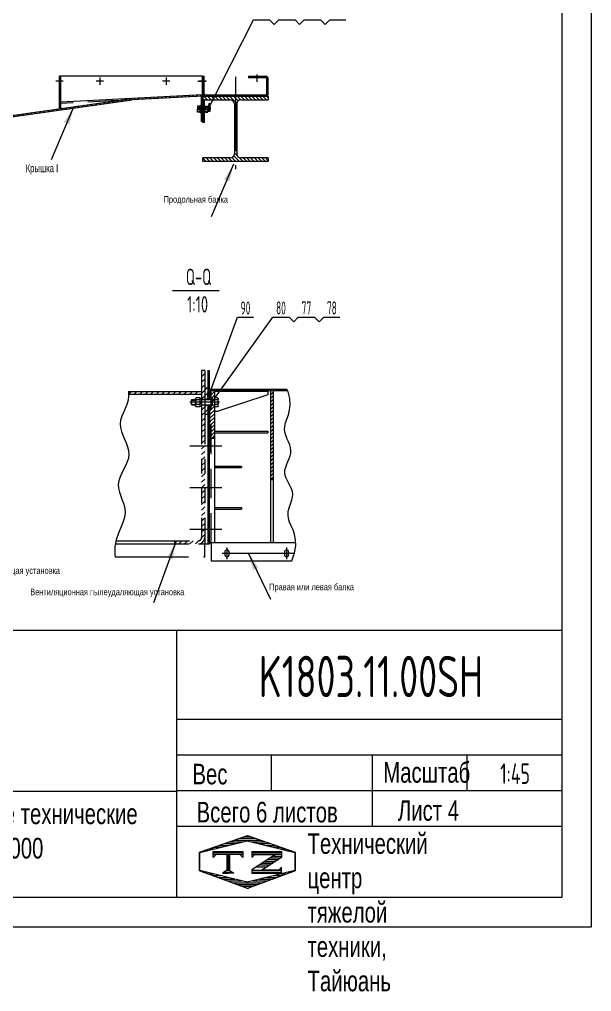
# Model space of a CAD drawing. Header units: millimetres. Extents: x 0 to 18900, y -495 to 13365.
# Drawn here: x 14524 to 18900, y -495 to 6934 of the extents above; entities that cross this region are included whole.
import ezdxf
from ezdxf.enums import TextEntityAlignment as Align

# ---------------------------------------------------------------- set-up
doc = ezdxf.new("R2010")
doc.units = ezdxf.units.MM
doc.header["$LTSCALE"] = 450
for name, pattern in [('F', [0.75, 0.5, -0.25]), ('G', [2, 1.25, -0.25, 0.25, -0.25]), ('K', [2.5, 1.25, -0.25, 0.25, -0.25, 0.25, -0.25])]:
    doc.linetypes.add(name, pattern=pattern)
for name, color, linetype in [('01', 7, 'Continuous'), ('02', 1, 'Continuous'), ('04', 2, 'F'), ('05', 4, 'G'), ('07', 6, 'K'), ('11', 3, 'Continuous'), ('THICK', 7, 'Continuous')]:
    doc.layers.add(name, color=color, linetype=linetype)
doc.styles.get("Standard").update_dxf_attribs({"font": 'isocp', "width": 0.707, "bigfont": 'intecad.shx'})
doc.dimstyles.new('INTE', dxfattribs={"dimscale": 45, "dimtxt": 3.5, "dimasz": 3, "dimexe": 3, "dimexo": 0, "dimgap": 1, "dimtad": 1, "dimdec": 0, "dimdsep": 46, "dimtxsty": 'Standard', "dimcen": 0, "dimclrd": 1, "dimclre": 1, "dimclrt": 3, "dimadec": 4, "dimazin": 0, "dimtfac": 1, "dimtdec": 0, "dimtmove": 0, "dimatfit": 0, "dimfxl": 1, "dimarcsym": 0})
pattern_1 = [(225, (105107.124, -18569.938), (-21.213203, 21.213203), [])]
pattern_2 = [(225, (105107.124, -18569.938), (-14.1421356, 14.1421356), [])]

# ---------------------------------------------------------------- blocks, each defined once
blk = doc.blocks.new('*U33')
at = {"layer": '01'}
for points in [[(415, 5), (415, 292)], [(25, 5), (415, 5)]]:
    blk.add_lwpolyline(points, dxfattribs=at)
at = {"layer": '02'}
for points in [[(420, 0), (420, 297)], [(0, 0), (420, 0)]]:
    blk.add_lwpolyline(points, dxfattribs=at)
blk = doc.blocks.new('*X37')
at = {"color": 0}
for p, q in [((127.06, 7.8), (132.06, 7.8)), ((127.06, 7.5), (132.06, 7.5)), ((127.06, 7.2), (127.32, 7.2)), ((129.7, 6.6), (131.51, 6.6)), ((130.16, 6.9), (131.98, 6.9)), ((130.62, 7.2), (132.06, 7.2)), ((127.84, 5.4), (129.64, 5.4)), ((128.3, 5.7), (130.1, 5.7)), ((128.77, 6), (130.57, 6)), ((129.23, 6.3), (131.04, 6.3))]:
    blk.add_line(p, q, dxfattribs=at)
blk = doc.blocks.new('*X38')
at = {"color": 0}
for p, q in [((131.84, 5.1), (132.06, 5.1)), ((127.06, 4.8), (132.06, 4.8)), ((127.06, 4.5), (132.06, 4.5))]:
    blk.add_line(p, q, dxfattribs=at)
blk = doc.blocks.new('*X36')
at = {"color": 0}
for p, q in [((122.34, 4.5), (123.72, 4.5)), ((122.82, 4.8), (123.24, 4.8))]:
    blk.add_line(p, q, dxfattribs=at)
blk = doc.blocks.new('*X35')
at = {"color": 0}
for p, q in [((120.53, 7.8), (125.53, 7.8)), ((120.53, 7.5), (125.53, 7.5)), ((120.53, 7.2), (120.79, 7.2)), ((125.27, 7.2), (125.53, 7.2))]:
    blk.add_line(p, q, dxfattribs=at)
blk = doc.blocks.new('*X34')
at = {"color": 0}
for p, q in [((124.1, 9.9), (128.52, 9.9)), ((124.97, 10.2), (127.67, 10.2)), ((125.83, 10.5), (126.82, 10.5)), ((119.8, 8.4), (120.72, 8.4)), ((120.66, 8.7), (121.92, 8.7)), ((121.52, 9), (123.12, 9)), ((122.38, 9.3), (124.32, 9.3)), ((123.24, 9.6), (125.52, 9.6)), ((127.02, 9.6), (129.37, 9.6)), ((128.22, 9.3), (130.22, 9.3)), ((129.42, 9), (131.07, 9)), ((130.62, 8.7), (131.92, 8.7)), ((131.82, 8.4), (132.77, 8.4)), ((118.22, 7.8), (118.32, 7.8)), ((118.22, 7.5), (118.27, 7.5)), ((118.22, 7.2), (118.27, 7.2)), ((118.22, 6.9), (118.27, 6.9)), ((118.22, 6.6), (118.27, 6.6)), ((118.94, 8.1), (119.52, 8.1)), ((133.02, 8.1), (133.62, 8.1)), ((134.22, 7.8), (134.32, 7.8)), ((134.27, 7.5), (134.32, 7.5)), ((134.27, 7.2), (134.32, 7.2)), ((134.27, 6.9), (134.32, 6.9)), ((134.27, 6.6), (134.32, 6.6)), ((118.22, 6.3), (118.27, 6.3)), ((118.22, 6), (118.27, 6)), ((118.22, 5.7), (118.27, 5.7)), ((118.22, 5.4), (118.27, 5.4)), ((118.22, 5.1), (118.27, 5.1)), ((134.27, 6.3), (134.32, 6.3)), ((134.27, 6), (134.32, 6)), ((134.27, 5.7), (134.32, 5.7)), ((134.27, 5.4), (134.32, 5.4)), ((134.27, 5.1), (134.32, 5.1)), ((118.22, 4.8), (118.27, 4.8)), ((118.79, 4.5), (119.42, 4.5)), ((119.61, 4.2), (120.62, 4.2)), ((120.43, 3.9), (121.82, 3.9)), ((121.26, 3.6), (123.02, 3.6)), ((122.08, 3.3), (124.22, 3.3)), ((128.32, 3.3), (130.51, 3.3)), ((129.52, 3.6), (131.32, 3.6)), ((130.72, 3.9), (132.14, 3.9)), ((131.92, 4.2), (132.95, 4.2)), ((133.12, 4.5), (133.76, 4.5)), ((134.27, 4.8), (134.32, 4.8)), ((122.91, 3), (125.42, 3)), ((123.73, 2.7), (128.89, 2.7)), ((124.55, 2.4), (128.07, 2.4)), ((125.38, 2.1), (127.26, 2.1)), ((126.2, 1.8), (126.45, 1.8)), ((127.12, 3), (129.7, 3))]:
    blk.add_line(p, q, dxfattribs=at)

msp = doc.modelspace()

# ---------------------------------------------------------------- hatches: boundary and pattern name
at = {"layer": '01', "linetype": 'Continuous'}
h = msp.add_hatch(dxfattribs=at)
h.set_pattern_fill('_USER', angle=45, style=0, double=1, pattern_type=0)
h.set_pattern_definition([(45, (11372.8533, 5070.3227), (-0.70710678, 0.70710678), []), (135, (11372.8533, 5070.3227), (-0.70710678, -0.70710678), [])])
h.paths.add_polyline_path([(15927.1, 6319.6), (15927.1, 6309.6), (15937.1, 6319.6)])
at = {"layer": '02', "linetype": 'Continuous'}
h = msp.add_hatch(dxfattribs=at)
h.set_pattern_fill('_USER', color=1, scale=20, angle=315, style=0, pattern_type=0)
h.set_pattern_definition([(315, (802.664, 1396.714), (14.142136, 14.142136), [])])
h.paths.add_polyline_path([(16339.1, 6489.6), (16339.1, 6499.6), (16275.1, 6499.6), (16275.1, 6489.6)], flags=16)
h.paths.add_polyline_path([(16339.1, 6499.6), (16339.1, 6489.6), (16407.1, 6489.6, -0.414214), (16417.1, 6479.6), (16417.1, 6367.6, -0.414214), (16407.1, 6357.6), (16177.1, 6357.6), (16177.1, 6347.6), (16407.1, 6347.6, 0.414214), (16427.1, 6367.6), (16427.1, 6479.6, 0.414214), (16407.1, 6499.6)])
h.paths.add_polyline_path([(16177.1, 6347.6), (16177.1, 6357.6), (15947.1, 6357.6, -0.414214), (15937.1, 6367.6), (15937.1, 6461.6), (15927.1, 6461.6), (15927.1, 6367.6, 0.414214), (15947.1, 6347.6)])
h.paths.add_polyline_path([(15927.1, 6461.7), (15937.1, 6461.7), (15937.1, 6499.6), (15927.1, 6499.6)])
h.paths.add_polyline_path([(15947.1, 6347.6), (15927.1, 6347.6), (15927.1, 6319.6), (16136.1, 6319.6, -0.414214), (16168.1, 6287.6), (16168.1, 5907.6, -0.414214), (16136.1, 5875.6), (15927.1, 5875.6), (15927.1, 5847.6), (16177.1, 5847.6), (16177.1, 6347.6)])
h.paths.add_polyline_path([(16177.1, 6347.6), (16177.1, 5847.6), (16427.1, 5847.6), (16427.1, 5875.6), (16218.1, 5875.6, -0.414214), (16186.1, 5907.6), (16186.1, 6287.6, -0.414214), (16218.1, 6319.6), (16427.1, 6319.6), (16427.1, 6347.6)])
h.paths.add_polyline_path([(15939.1, 6319.6), (15937.1, 6319.6), (15927.1, 6309.6), (15927.1, 6263.6), (15939.1, 6263.6)], flags=17)
h.paths.add_polyline_path([(15939.1, 6231.6), (15927.1, 6231.6), (15927.1, 6153.1), (15927.1, 6145.6), (15939.1, 6145.6)], flags=17)
h = msp.add_hatch(dxfattribs=at)
h.set_pattern_fill('_USER', color=1, scale=20, angle=45, style=0, pattern_type=0)
h.set_pattern_definition([(45, (802.664, 1396.714), (-14.142136, 14.142136), [])])
h.paths.add_polyline_path([(15386.1, 6319.4), (15923.1, 6347.6), (15923.1, 6357.6), (15386, 6329.4, 0.021815), (15384.3, 6329.3), (14325.3, 6180.4, 0.37389), (14308.1, 6160.6), (14308.1, 6033.6), (14318.1, 6033.6), (14318.1, 6160.6, -0.37389), (14326.7, 6170.5)])
h = msp.add_hatch(dxfattribs=at)
h.set_pattern_fill('_USER', color=1, scale=20, angle=315, style=0, pattern_type=0)
h.set_pattern_definition([(225, (17250.59, 5746.383), (-14.14214, 14.14214), [])])
h.paths.add_polyline_path([(15927.1, 6347.1), (15915.1, 6347.1), (15915.1, 6263.6), (15927.1, 6263.6)])
h.paths.add_polyline_path([(15927.1, 6231.6), (15915.1, 6231.6), (15915.1, 6153.1), (15927.1, 6153.1)])
h = msp.add_hatch(dxfattribs=at)
h.set_pattern_fill('_USER', color=1, angle=45, style=0, double=1, pattern_type=0)
h.set_pattern_definition([(135, (21272.9276, 5172.7435), (0.70710678, 0.70710678), []), (45, (21272.9276, 5172.7435), (0.70710678, -0.70710678), [])])
edge = h.paths.add_edge_path()
edge.add_line((15927.1, 6347.6), (15927.1, 6367.6))
edge.add_ellipse((15947.1, 6367.6), major_axis=(14.1, 14.1), ratio=1, start_angle=135, end_angle=225)
edge.add_line((15947.1, 6347.6), (15927.1, 6347.6))
h = msp.add_hatch(dxfattribs=at)
h.set_pattern_fill('_USER', color=1, scale=20, angle=45, style=0, pattern_type=0)
h.set_pattern_definition([(135, (105107.124, -18569.938), (14.1421356, 14.1421356), [])])
h.paths.add_polyline_path([(16570.3, 4108.3), (16574.7, 4098.3), (15984.9, 4098.3, -0.414214), (15964.9, 4118.3), (15964.9, 4250.3), (15974.9, 4250.3), (15974.9, 4118.3, 0.414214), (15984.9, 4108.3)])
h = msp.add_hatch(dxfattribs=at)
h.set_pattern_fill('_USER', color=1, scale=10, angle=315, style=0, double=1, pattern_type=0)
h.set_pattern_definition([(225, (105107.124, -18569.938), (-7.0710678, 7.0710678), []), (135, (105107.124, -18569.938), (7.0710678, 7.0710678), [])])
h.paths.add_polyline_path([(15964.9, 4098.3), (15978.9, 4098.3), (15978.9, 4030.3), (15964.9, 4030.3)])
h.paths.add_polyline_path([(15964.9, 3986.3), (15978.9, 3986.3), (15978.9, 3913.7), (15964.9, 3913.7)])
h = msp.add_hatch(dxfattribs=at)
h.set_pattern_fill('_USER', color=1, scale=20, angle=315, style=0, pattern_type=0)
h.set_pattern_definition(pattern_2)
h.paths.add_polyline_path([(16018.9, 4030.3), (15990.9, 4030.3), (15990.9, 4098.3), (16018.9, 4098.3)])
h.paths.add_polyline_path([(15978.9, 4099.2, 0.076321), (15984.9, 4098.3), (15990.9, 4098.3), (15990.9, 4030.3), (15978.9, 4030.3)])
h.paths.add_polyline_path([(15990.9, 3986.3), (16018.9, 3986.3), (16018.9, 3973.6), (16018.9, 3734.9), (15990.9, 3734.9)])
h.paths.add_polyline_path([(15990.9, 3734.9), (15978.9, 3734.9), (15978.9, 3986.3), (15990.9, 3986.3)])
h = msp.add_hatch(dxfattribs=at)
h.set_pattern_fill('_USER', color=1, scale=20, angle=315, style=0, pattern_type=0)
h.set_pattern_definition(pattern_2)
h.paths.add_polyline_path([(16444.9, 3415.3), (16464.9, 3415.3), (16464.9, 4098.3), (16444.9, 4098.3)])
at = {"layer": '07'}
h = msp.add_hatch(dxfattribs=at)
h.set_pattern_fill('_USER', color=256, scale=30, angle=315, style=0, pattern_type=0)
h.set_pattern_definition(pattern_1)
h.paths.add_polyline_path([(15916.9, 4250.5), (15940.9, 4250.5), (15940.9, 4030.3), (15916.9, 4030.3), (15916.9, 4038.5)])
h.paths.add_polyline_path([(15357.6, 4090.5), (15916.9, 4090.5), (15916.9, 4070.5), (15358.6, 4070.5)])
h.paths.add_polyline_path([(15916.9, 3986.3), (15940.9, 3986.3), (15940.9, 3674.3), (15916.9, 3674.3)])
h.paths.add_polyline_path([(15916.9, 3674.3), (15940.9, 3674.3), (15940.9, 3356.3), (15916.9, 3356.3)])
h.paths.add_polyline_path([(15916.9, 3356.3), (15940.9, 3356.3), (15940.9, 3038.9), (15916.9, 3038.9)])
h.paths.add_polyline_path([(15916.9, 3038.9), (15940.9, 3038.9), (15940.9, 2973.9, -0.267949), (15916.9, 2932.3, -0.131652), (15892.9, 2925.9), (15712.9, 2925.9), (15712.9, 2949.9), (15892.9, 2949.9, 0.414214), (15916.9, 2973.9)])
h = msp.add_hatch(dxfattribs=at)
h.set_pattern_fill('_USER', color=256, scale=30, angle=315, style=0, pattern_type=0)
h.set_pattern_definition(pattern_1)
h.paths.add_polyline_path([(15940.9, 4117), (15964.9, 4117), (15964.9, 4030.3), (15940.9, 4030.3)])
h.paths.add_polyline_path([(15940.9, 3986.3), (15964.9, 3986.3), (15964.9, 3913.7), (15940.9, 3913.7)])

# ---------------------------------------------------------------- linework, layer by layer
for p, q in [((15927.1, 6367.6), (15927.1, 6499.6)), ((15927.1, 6499.6), (15937.1, 6499.6)), ((15937.1, 6367.6), (15937.1, 6499.6)), ((16275.1, 6499.6), (16407.1, 6499.6)), ((16275.1, 6489.6), (16407.1, 6489.6)), ((16417.1, 6367.6), (16417.1, 6479.6)), ((16427.1, 6367.6), (16427.1, 6479.6)), ((14325.3, 6180.4), (15384.3, 6329.3)), ((14326.7, 6170.5), (15385.7, 6319.4)), ((15927.1, 6347.6), (16427.1, 6347.6)), ((15947.1, 6357.6), (16407.1, 6357.6)), ((15947.1, 6347.6), (16407.1, 6347.6)), ((15694.4, 4863.5), (16051.1, 4863.5)), ((15978.9, 2936.9), (16636.7, 2936.9)), ((15990.9, 2936.9), (15990.9, 2796.9)), ((15990.9, 2796.9), (16607.8, 2796.9))]:
    msp.add_line(p, q)
for centre, radius, start, end in [((16407.1, 6479.6), 20, 0, 90), ((16407.1, 6479.6), 10, 0, 90), ((15387.1, 6309.5), 20, 93, 97.99892), ((15387.1, 6309.5), 10, 93, 97.99892), ((15947.1, 6367.6), 20, 180, 270), ((15947.1, 6367.6), 10, 180, 270), ((16407.1, 6367.6), 20, 270, 0), ((16407.1, 6367.6), 10, 270, 0), ((15984.9, 4118.3), 20, 180, 270), ((15984.9, 4118.3), 10, 180, 270)]:
    msp.add_arc(centre, radius, start, end)
at = {"layer": '01', "color": 7, "linetype": 'Continuous'}
for p, q in [((14831.1, 6251.5), (14831.1, 6499.7)), ((14841.1, 6499.7), (14831.1, 6499.7)), ((15923.1, 6357.6), (14841.1, 6300.9)), ((15923.1, 6347.6), (15386.5, 6319.4)), ((15915.1, 6347.1), (15915.1, 6153.1)), ((15927.1, 6347.1), (15927.1, 6153.1)), ((15927.1, 6319.6), (16136.1, 6319.6)), ((15937.1, 6319.6), (15927.1, 6309.6)), ((15927.1, 6309.6), (15927.1, 6319.6)), ((15939.1, 6319.6), (15937.1, 6319.6)), ((15939.1, 6145.6), (15939.1, 6319.6)), ((16218.1, 6319.6), (16427.1, 6319.6)), ((16427.1, 6347.6), (16427.1, 6319.6)), ((15927.1, 6145.6), (15927.1, 6309.6)), ((16168.1, 6287.6), (16168.1, 5907.6)), ((16186.1, 6287.6), (16186.1, 5907.6)), ((15927.1, 6153.1), (15915.1, 6153.1)), ((15939.1, 6145.6), (15927.1, 6145.6)), ((16136.1, 5875.6), (15927.1, 5875.6)), ((15927.1, 5847.6), (15927.1, 5875.6)), ((16427.1, 5875.6), (16218.1, 5875.6)), ((16427.1, 5875.6), (16427.1, 5847.6)), ((16427.1, 5847.6), (15927.1, 5847.6)), ((15964.9, 4117), (15964.9, 4028.3)), ((15978.9, 4098.3), (15964.9, 4098.3)), ((15978.9, 4028.3), (15978.9, 4098.3)), ((16018.9, 2936.9), (16018.9, 4098.3)), ((16018.9, 4092), (16424.9, 4092)), ((16424.9, 4092), (16424.9, 4066)), ((16444.9, 4098.3), (16444.9, 2936.9)), ((15842.9, 4028.3), (15838.9, 4024.3)), ((15838.9, 3992.3), (15838.9, 4024.3)), ((15842.9, 4028.3), (15870.9, 4028.3)), ((15842.9, 3988.3), (15842.9, 4028.3)), ((15870.9, 4036.3), (15874.7, 4042.9)), ((15870.9, 3980.3), (15870.9, 4036.3)), ((15903, 4042.9), (15874.7, 4042.9)), ((15903, 4025.6), (15874.7, 4025.6)), ((15906.9, 4036.3), (15903, 4042.9)), ((15906.9, 3978.1), (15906.9, 4038.5)), ((15906.9, 4038.5), (15916.9, 4038.5)), ((15916.9, 4008.3), (15906.9, 4014)), ((15916.9, 4038.5), (15916.9, 3978.1)), ((15916.9, 4028.3), (16018.9, 4028.3)), ((16018.9, 4030.3), (15964.9, 4030.3)), ((16018.9, 3973.6), (16018.9, 4042.9)), ((16040, 4042.9), (16018.9, 4042.9)), ((16040, 4025.6), (16018.9, 4025.6)), ((16043.9, 4036.3), (16040, 4042.9)), ((16043.9, 3980.3), (16043.9, 4036.3)), ((16424.9, 4066), (16044.9, 3940)), ((15838.9, 3992.3), (15842.9, 3988.3)), ((15842.9, 3988.3), (15870.9, 3988.3)), ((15870.9, 3980.3), (15874.7, 3973.6)), ((15903, 3990.9), (15874.7, 3990.9)), ((15903, 3973.6), (15874.7, 3973.6)), ((15906.9, 3980.3), (15903, 3973.6)), ((15906.9, 4008.3), (15916.9, 4002.5)), ((15906.9, 3978.1), (15916.9, 3978.1)), ((15916.9, 3988.3), (16018.9, 3988.3)), ((15964.9, 3988.3), (15964.9, 2925.9)), ((16018.9, 3986.3), (15964.9, 3986.3)), ((15978.9, 2936.9), (15978.9, 3988.3)), ((16040, 3990.9), (16018.9, 3990.9)), ((16040, 3973.6), (16018.9, 3973.6)), ((16018.9, 3940), (16044.9, 3940)), ((16043.9, 3980.3), (16040, 3973.6)), ((15964.9, 3913.7), (15978.9, 3913.7)), ((15978.9, 3734.9), (16018.9, 3734.9)), ((16018.9, 3786.9), (16424.9, 3786.9)), ((16018.9, 3774.9), (16424.9, 3774.9)), ((16424.9, 3786.9), (16424.9, 3774.9)), ((15964.9, 2925.9), (15978.9, 2925.9)), ((15978.9, 2936.9), (15978.9, 2925.9)), ((16126.9, 2863.9), (16126.9, 2853.9)), ((16126.9, 2843.9), (16126.9, 2853.9)), ((16582.9, 2863.9), (16582.9, 2853.9)), ((16582.9, 2843.9), (16582.9, 2853.9))]:
    msp.add_line(p, q, dxfattribs=at)
at = {"layer": '01'}
for p, q in [((15923.1, 6499.7), (14841.1, 6499.7)), ((14841.1, 6252.9), (14841.1, 6499.7)), ((15923.1, 6347.6), (15923.1, 6499.7)), ((16275.1, 6499.6), (16275.1, 6489.6)), ((15915.1, 6347.1), (15927.1, 6347.1)), ((15927.1, 6367.6), (15927.1, 6347.6)), ((15927.1, 6347.1), (15927.1, 6153.1)), ((15902.9, 6270.9), (15885.3, 6270.9)), ((15885.3, 6270.9), (15885.3, 6247.6)), ((15885.3, 6261.6), (15902.9, 6261.6)), ((15885.3, 6224.2), (15885.3, 6247.6)), ((15902.9, 6247.6), (15902.9, 6270.9)), ((15902.9, 6269), (15910.1, 6269)), ((15902.9, 6247.6), (15902.9, 6269)), ((15910.1, 6247.6), (15902.9, 6251.7)), ((15902.9, 6247.6), (15910.1, 6243.4)), ((15902.9, 6247.6), (15902.9, 6224.2)), ((15902.9, 6247.6), (15902.9, 6226.2)), ((15910.1, 6275.6), (15910.1, 6247.6)), ((15915.1, 6275.6), (15910.1, 6275.6)), ((15910.1, 6269), (15910.1, 6247.6)), ((15910.1, 6219.6), (15910.1, 6247.6)), ((15910.1, 6226.2), (15910.1, 6247.6)), ((15915.1, 6247.6), (15915.1, 6275.6)), ((15939.1, 6263.6), (15915.1, 6263.6)), ((15915.1, 6247.6), (15915.1, 6219.6)), ((15939.1, 6270.9), (15964.7, 6270.9)), ((15939.1, 6247.6), (15939.1, 6270.9)), ((15939.1, 6261.6), (15964.7, 6261.6)), ((15939.1, 6247.6), (15939.1, 6224.2)), ((15964.7, 6270.9), (15964.7, 6247.6)), ((15964.7, 6261.6), (15983.1, 6261.6)), ((15964.7, 6224.2), (15964.7, 6247.6)), ((15983.1, 6261.6), (15983.1, 6247.6)), ((15983.1, 6233.6), (15983.1, 6247.6)), ((15885.3, 6233.6), (15902.9, 6233.6)), ((15902.9, 6224.2), (15885.3, 6224.2)), ((15902.9, 6226.2), (15910.1, 6226.2)), ((15915.1, 6219.6), (15910.1, 6219.6)), ((15939.1, 6231.6), (15915.1, 6231.6)), ((15939.1, 6233.6), (15964.7, 6233.6)), ((15939.1, 6224.2), (15964.7, 6224.2)), ((15964.7, 6233.6), (15983.1, 6233.6)), ((15964.9, 4250.3), (15964.9, 4118.3)), ((15964.9, 4250.3), (15974.9, 4250.3)), ((15974.9, 4250.3), (15974.9, 4118.3)), ((15978.9, 4098.3), (16574.7, 4098.3)), ((15978.9, 4098.3), (15978.9, 4028.3)), ((15984.9, 4108.3), (16570.3, 4108.3)), ((16464.9, 4098.3), (16464.9, 2936.9)), ((15978.9, 3988.3), (15978.9, 3628.4)), ((16018.9, 3520.9), (16222.9, 3520.9)), ((16018.9, 3508.9), (16222.9, 3508.9)), ((16222.9, 3520.9), (16222.9, 3508.9)), ((16464.9, 3415.3), (16444.9, 3415.3)), ((16018.9, 3202.9), (16222.9, 3202.9)), ((16222.9, 3202.9), (16222.9, 3190.9)), ((16018.9, 3190.9), (16222.9, 3190.9)), ((16094.9, 2863.9), (16094.9, 2843.9)), ((16550.9, 2863.9), (16550.9, 2843.9))]:
    msp.add_line(p, q, dxfattribs=at)
at = {"layer": '01', "color": 7, "linetype": 'Continuous'}
for centre, radius, start, end in [((16136.1, 6287.6), 32, 0, 90), ((16218.1, 6287.6), 32, 90, 180), ((16136.1, 5907.6), 32, 270, 0), ((16218.1, 5907.6), 32, 180, 270), ((16110.9, 2863.9), 16, 0, 180), ((16110.9, 2843.9), 16, 180, 0), ((16566.9, 2863.9), 16, 0, 180), ((16566.9, 2843.9), 16, 180, 0)]:
    msp.add_arc(centre, radius, start, end, dxfattribs=at)
for points in [[(15872.8, 4039.6), (15870.9, 4034.2), (15874.7, 4025.6)], [(15874.7, 4025.6), (15870.9, 4008.3), (15874.7, 3990.9)], [(15904.9, 4039.6), (15906.9, 4034.2), (15903, 4025.6)], [(15903, 4025.6), (15906.9, 4008.3), (15903, 3990.9)], [(16041.9, 4039.6), (16043.9, 4034.2), (16040, 4025.6)], [(16040, 4025.6), (16043.9, 4008.3), (16040, 3990.9)], [(15872.8, 3976.9), (15870.9, 3982.3), (15874.7, 3990.9)], [(15904.9, 3976.9), (15906.9, 3982.3), (15903, 3990.9)], [(16041.9, 3976.9), (16043.9, 3982.3), (16040, 3990.9)]]:
    msp.add_spline(points, degree=3, dxfattribs=at)
at = {"layer": '02'}
for p, q in [((15976.7, 6267.6), (16313, 6929.5)), ((16313, 6929.5), (16437, 6929.5)), ((16437, 6929.5), (16472.4, 6894.2)), ((16472.4, 6894.2), (16507.7, 6929.5)), ((16507.7, 6929.5), (16631.7, 6929.5)), ((16631.7, 6929.5), (16667.1, 6894.2)), ((16667.1, 6894.2), (16702.4, 6929.5)), ((16702.4, 6929.5), (16826.4, 6929.5)), ((16826.4, 6929.5), (16861.8, 6894.2)), ((16861.8, 6894.2), (16897.1, 6929.5)), ((16897.1, 6929.5), (17021.1, 6929.5)), ((15983.1, 6258.8), (15964.7, 6258.8)), ((15983.1, 6236.4), (15964.7, 6236.4)), ((15969.5, 4051.2), (16191, 4659.3)), ((15996.9, 4010.9), (16462.2, 4659.3)), ((16191, 4659.3), (16315, 4659.3)), ((16462.2, 4659.3), (16586.2, 4659.3)), ((16586.2, 4659.3), (16621.6, 4624)), ((16621.6, 4624), (16656.9, 4659.3)), ((16656.9, 4659.3), (16780.9, 4659.3)), ((16780.9, 4659.3), (16816.3, 4624)), ((16816.3, 4624), (16851.6, 4659.3)), ((16851.6, 4659.3), (16975.6, 4659.3))]:
    msp.add_line(p, q, dxfattribs=at)
at = {"layer": '02', "color": 1, "linetype": 'Continuous'}
for p, q in [((15838.9, 4024.3), (15870.9, 4024.3)), ((15838.9, 3992.3), (15870.9, 3992.3))]:
    msp.add_line(p, q, dxfattribs=at)
at = {"layer": '02'}
msp.add_lwpolyline([(15357.6, 4090.5), (15359.3, 4057.3), (15354.5, 4023.6), (15344.9, 3991.5), (15332.5, 3960.6), (15319.3, 3930.6), (15307.2, 3901.3), (15298.1, 3872.3), (15294.1, 3843.4), (15296.4, 3814.4), (15303.9, 3785.1), (15314.9, 3755.8), (15327.6, 3726.4), (15340.3, 3697), (15351.3, 3667.7), (15358.8, 3638.5), (15361.1, 3609.4), (15357, 3580.6), (15347.7, 3551.9), (15335, 3523.3), (15320.5, 3494.7), (15306, 3466.2), (15293.2, 3437.6), (15283.9, 3408.9), (15279.8, 3380), (15282.1, 3350.9), (15289.3, 3321.5), (15299.6, 3291.4), (15310.9, 3260.7), (15321.4, 3229.1), (15328.9, 3196.4), (15331.7, 3162.6), (15327.7, 3127.3), (15315.8, 3090.3), (15298.9, 3050.6), (15280.6, 3006.8), (15264.5, 2957.7), (15254.2, 2902.2), (15253.6, 2838.8), (15255.8, 2825.9)], dxfattribs=at)
at = {"layer": '04', "color": 2, "linetype": 'F'}
for p, q in [((15927.1, 6319.6), (15927.1, 6347.6)), ((15271.5, 6313.4), (14841.1, 6290.8)), ((15990.9, 2936.9), (15990.9, 4098.3))]:
    msp.add_line(p, q, dxfattribs=at)
at = {"layer": '05', "color": 4, "linetype": 'G'}
for p, q in [((15139.1, 6490), (15139.1, 6433.4)), ((15647.1, 6490), (15647.1, 6433.4)), ((16177.1, 6495.9), (16177.1, 5788.6)), ((16339.1, 6514.1), (16339.1, 6455.9)), ((14859, 6461.7), (14803.2, 6461.7)), ((15167, 6461.7), (15111.2, 6461.7)), ((15675, 6461.7), (15619.2, 6461.7)), ((15888.5, 6461.6), (15952.1, 6461.6)), ((15951, 6461.7), (15895.2, 6461.7)), ((15890, 6247.6), (15957.6, 6247.6)), ((15893.5, 6247.6), (15985.2, 6247.6)), ((15916, 6247.6), (15893.7, 6247.6)), ((15951, 6247.6), (15895.2, 6247.6)), ((15827, 3674.3), (16072, 3674.3)), ((15827, 3356.3), (16072, 3356.3)), ((15827, 3038.9), (16072, 3038.9)), ((16110.9, 2899.5), (16110.9, 2808.3)), ((16566.9, 2899.5), (16566.9, 2808.3)), ((16075.3, 2853.9), (16627.5, 2853.9))]:
    msp.add_line(p, q, dxfattribs=at)
at = {"layer": '05'}
msp.add_line((16054.8, 4008.3), (15827, 4008.3), dxfattribs=at)
at = {"layer": '07', "color": 6, "linetype": 'K'}
for p, q in [((15916.9, 4250.5), (15916.9, 2973.9)), ((15940.9, 4250.5), (15916.9, 4250.5)), ((15940.9, 4250.5), (15940.9, 2925.9)), ((15357.6, 4090.5), (15916.9, 4090.5)), ((15358.6, 4070.5), (15916.9, 4070.5)), ((15964.9, 3913.7), (15940.9, 3913.7)), ((15258.6, 2925.9), (15892.9, 2925.9)), ((15263, 2949.9), (15892.9, 2949.9)), ((15712.9, 2925.9), (15712.9, 2949.9)), ((15892.9, 2925.9), (15964.9, 2925.9)), ((15940.9, 2825.9), (15940.9, 2925.9)), ((15255.8, 2825.9), (15940.9, 2825.9))]:
    msp.add_line(p, q, dxfattribs=at)
at = {"layer": '07'}
for p, q in [((15964.9, 4117), (15940.9, 4117)), ((15964.9, 4030.3), (15916.9, 4030.3)), ((15964.9, 3986.3), (15916.9, 3986.3))]:
    msp.add_line(p, q, dxfattribs=at)
at = {"layer": '07', "color": 6, "linetype": 'K'}
msp.add_lwpolyline([(16607.8, 2796.9), (16628.7, 2857.3), (16637.3, 2910.1), (16636.4, 2956.3), (16628.5, 2996.7), (16616.4, 3032.3), (16602.8, 3064.1), (16590.2, 3092.9), (16581.3, 3119.8), (16578.1, 3145.4), (16579.9, 3170.1), (16585.2, 3194), (16592.6, 3217.1), (16600.6, 3239.5), (16607.9, 3261.5), (16613, 3283), (16614.4, 3304.2), (16611.3, 3325.2), (16604.3, 3346.1), (16594.8, 3366.8), (16584, 3387.5), (16573.3, 3408.2), (16563.8, 3428.9), (16556.8, 3449.8), (16553.6, 3470.8), (16555.1, 3492), (16560.4, 3513.3), (16568.2, 3534.8), (16577.2, 3556.3), (16586.3, 3577.7), (16594.1, 3599.2), (16599.4, 3620.5), (16600.8, 3641.7), (16597.7, 3662.7), (16590.9, 3683.8), (16581.9, 3705.1), (16572.1, 3726.8), (16562.8, 3749.3), (16555.6, 3772.6), (16551.9, 3797.1), (16553, 3822.9), (16559.7, 3850.4), (16569.9, 3880.1), (16581, 3912.9), (16590.1, 3949.4), (16594.7, 3990.3), (16591.9, 4036.4), (16579.1, 4088.3), (16570.3, 4108.3)], dxfattribs=at)
for radius, start, end in [(24, 270, 0), (48, 300, 0), (48, 270, 300)]:
    msp.add_arc((15892.9, 2973.9), radius, start, end, dxfattribs=at)
at = {"layer": 'THICK'}
for p, q in [((10511, 2266), (18675, 2266)), ((15726.9, 225), (15726.9, 2266)), ((18675, 225), (18675, 2266)), ((15726.9, 1585.7), (18675, 1585.7)), ((15726.9, 1313.5), (18675, 1313.5)), ((16452.6, 1041.4), (16452.6, 1313.5)), ((17223.6, 769.3), (17223.6, 1313.5)), ((17949.3, 1041.4), (17949.3, 1313.5)), ((15726.9, 1041.4), (18675, 1041.4)), ((13232.3, 1037.5), (15726.9, 1037.5)), ((15726.9, 769.3), (18675, 769.3)), ((10511, 225), (18675, 225))]:
    msp.add_line(p, q, dxfattribs=at)
at = {"layer": 'THICK', "color": 3}
for p, q in [((15901.6, 570), (16269.2, 698)), ((16269.2, 698), (16632, 570)), ((15904, 567.1), (16266.8, 657.8)), ((16266.8, 657.8), (16629.7, 567.1)), ((15901.6, 427.4), (15901.6, 570)), ((15904, 431), (15904, 567.1)), ((16006.5, 528.9), (16006.5, 574.2)), ((16006.5, 574.2), (16233.2, 574.2)), ((16029.1, 551.5), (16006.5, 528.9)), ((16210.6, 551.5), (16029.1, 551.5)), ((16109.9, 551.7), (16109.9, 427.3)), ((16119.8, 551.7), (16119.8, 427.3)), ((16131.2, 551.7), (16131.2, 427.3)), ((16233.2, 528.9), (16210.6, 551.5)), ((16233.2, 574.2), (16233.2, 528.9)), ((16302.7, 574.2), (16302.7, 528.9)), ((16302.7, 574.2), (16529.4, 574.2)), ((16302.7, 528.9), (16325.3, 551.5)), ((16481.3, 551.5), (16302.7, 436)), ((16325.3, 551.5), (16481.3, 551.5)), ((16529.4, 529.3), (16413.3, 454.9)), ((16529.4, 574.2), (16529.4, 528.9)), ((16629.7, 567.1), (16629.7, 431)), ((16632, 570), (16632, 427.4)), ((16413.3, 454.9), (16378.6, 432.7)), ((16529.4, 455.4), (16506.8, 432.7)), ((16529.4, 410.1), (16529.4, 455.4)), ((16269.2, 293.5), (15901.6, 427.4)), ((16266.8, 340.3), (15904, 431)), ((16119.8, 437.7), (16075.9, 410.1)), ((16075.9, 410.1), (16119.8, 410.1)), ((16119.8, 437.7), (16163.8, 410.1)), ((16163.8, 410.1), (16119.8, 410.1)), ((16629.7, 431), (16266.8, 340.3)), ((16632, 427.4), (16269.2, 293.5)), ((16302.7, 436), (16302.7, 410.1)), ((16302.7, 410.1), (16529.4, 410.1)), ((16506.8, 432.7), (16378.6, 432.7))]:
    msp.add_line(p, q, dxfattribs=at)

# ---------------------------------------------------------------- block references
at = {"layer": '01', "xscale": 45, "yscale": 45, "zscale": 45}
msp.add_blockref('*U33', (0, 0), dxfattribs=at)
at = {"layer": 'THICK', "color": 3, "xscale": 45.35546400000055, "yscale": 45.35546399999976, "zscale": 45.355464}
for name in ['*X34', '*X35', '*X37', '*X36', '*X38']:
    msp.add_blockref(name, (10539.7, 213.9), dxfattribs=at)

# ---------------------------------------------------------------- texts
at = {"layer": '01', "attachment_point": 1}
for s, insert, char_height in [('{\\fArial|b0|i0|c204|p34;\\C3;Крышка \\fArial|b0|i0|c0|p34;I}', (14571.4, 5826.5), 60), ('{\\fArial|b0|i0|c204|p34;\\C3;Продольная балка}', (15626.8, 5583.6), 50), ('{\\fArial|b0|i0|c204|p34;\\C3;Вентиляционная пылеудаляющая установка}', (13655.6, 2747), 50), ('{\\fArial|b0|i0|c204|p34;\\C3;Правая или левая балка}', (16434.3, 2621.9), 50), ('{\\fArial|b0|i0|c204|p34;\\C3;Вентиляционная пылеудаляющая установка}', (14606.7, 2583.7), 50), ('{\\fArial|b0|i0|c204|p34;Масштаб}', (17306.6, 1258.5), 157.5), ('{\\fArial|b0|i0|c204|p34;Вес}', (15847.1, 1245.7), 157.5), ('{\\fArial|b0|i0|c204|p34;Лист 4}', (17418.6, 967.4), 157.5), ('{\\fArial|b0|i0|c204|p34;Общепринятые технические\\Pусловия \\fArial|b0|i0|c0|p34;JB/T 5000}', (13368.5, 941.9), 157.5), ('{\\fArial|b0|i0|c204|p34;Всего 6 листов}', (15879.1, 954.7), 157.5)]:
    msp.add_mtext(s, dxfattribs=dict(at, insert=insert, char_height=char_height))
at = {"layer": '01', "insert": (16727.3, 714.8), "char_height": 157.5, "width": 6.401, "attachment_point": 1}
msp.add_mtext('{\\fArial|b0|i0|c204|p34;Технический центр\\Pтяжелой техники, Тайюань}', dxfattribs=at)
at = {"layer": '02', "width": 0.605172}
for p, p2 in [((15964.7, 6247.6), (15988.7, 6247.6)), ((15957.5, 4031.2), (15981.5, 4031.2)), ((15984.9, 3990.9), (16008.9, 3990.9))]:
    msp.add_text('●', height=40, dxfattribs=at).set_placement(p, p2, align=Align.FIT)
at = {"layer": '11'}
for s, height, width, p, p2 in [('90', 98.99, 0.59919, (16215.8, 4679.3), (16290.2, 4679.3)), ('80', 98.99, 0.600864, (16487, 4679.3), (16561.4, 4679.3)), ('77', 98.99, 0.601243, (16681.7, 4679.3), (16756.1, 4679.3)), ('78', 98.99, 0.601243, (16876.4, 4679.3), (16950.8, 4679.3)), ('K1803.11.00SH', 315, 0.693499, (16354.5, 1755), (18070.5, 1755)), ('1:45', 157.5, 0.658607, (18201.3, 1091.2), (18428.7, 1091.2))]:
    msp.add_text(s, height=height, dxfattribs=dict(at, width=width)).set_placement(p, p2, align=Align.FIT)
at = {"layer": '11', "color": 3, "linetype": 'Continuous', "char_height": 126, "width": 1305.173, "attachment_point": 1}
for s, insert in [('Q-Q', (15796.8, 5029.7)), ('1:10', (15805.9, 4819.7))]:
    msp.add_mtext(s, dxfattribs=dict(at, insert=insert))

# ---------------------------------------------------------------- leaders
for points in [[(14937.8, 6264.4), (14767.2, 5861.6)], [(16162.2, 5827.8), (15991.6, 5425)], [(15720.4, 2941.9), (15549.8, 2474.6)], [(16272.7, 2856.6), (16443.3, 2502.8)]]:
    msp.add_leader(points, dimstyle='INTE')

doc.saveas('drawing.dxf')
